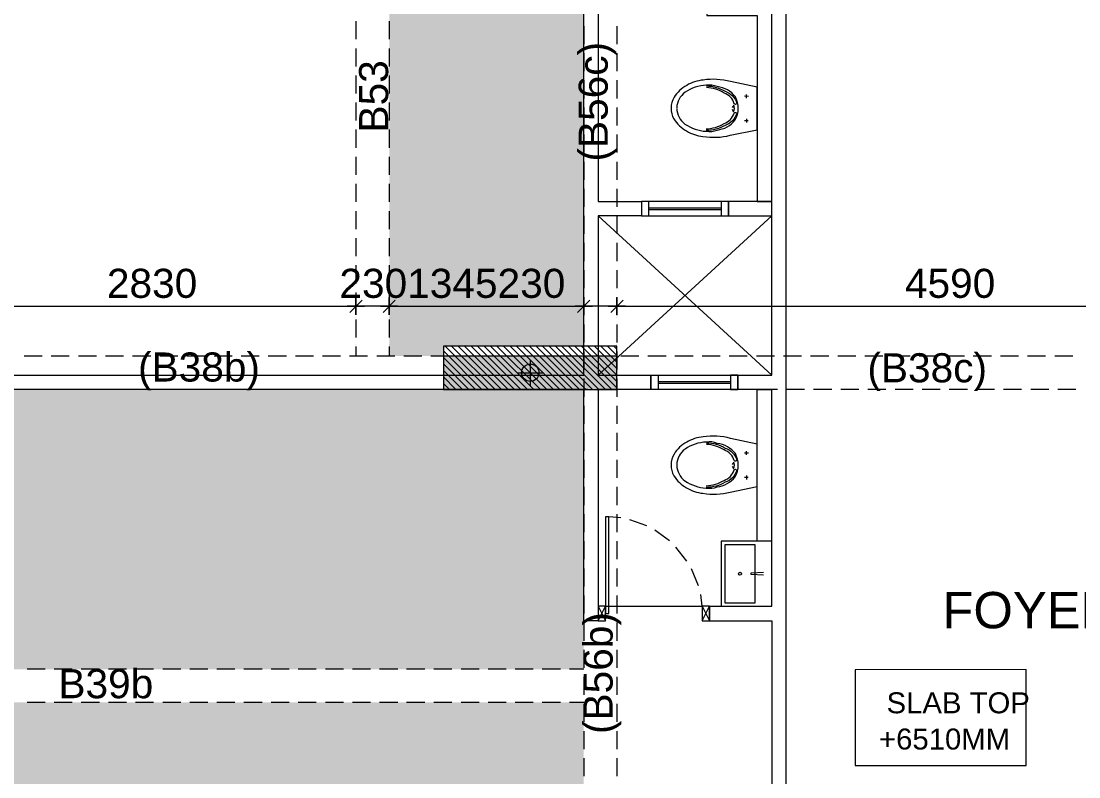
# Model space of a CAD drawing. Header units: millimetres. Extents: x -1303 to 98744, y -1303 to 90097.
# Drawn here: x 11419 to 18732, y 63353 to 68579 of the extents above; entities that cross this region are included whole.
import ezdxf

# ---------------------------------------------------------------- set-up
doc = ezdxf.new("R2010")
doc.units = ezdxf.units.MM
doc.layers.add('PDF_Geometry', color=7, linetype='Continuous')
doc.layers.add('PDF_Text', color=7, linetype='Continuous')
doc.layers.add('PDF_Solid Fills', color=192, linetype='Continuous', true_color=0xc2c0c0c0)
doc.styles.add('PDF ArialMT', font='arial.ttf')
doc.styles.add('PDF Swiss721BT-LightCondensed', font='arial.ttf')

msp = doc.modelspace()

# ---------------------------------------------------------------- hatches: boundary and pattern name
at = {"layer": 'PDF_Solid Fills', "true_color": 0x0000b2}
h = msp.add_hatch(color=33, dxfattribs=at)
h.paths.add_polyline_path([(15309.27507, 66332.73191), (15309.27507, 69457.67673), (13964.25597, 69457.67673), (13964.25597, 66262.74304), (14339.25034, 66262.74304), (14339.25034, 66332.73191)], flags=0)
h.paths.add_polyline_path([(16479.27862, 77147.7163), (16479.27862, 75862.70139), (13689.29439, 75862.70139), (13689.29439, 77147.7163)], flags=0)
h.paths.add_polyline_path([(13459.27165, 75862.70139), (13459.27165, 80442.69312), (11944.31663, 80442.69312), (11944.31663, 75862.70139)], flags=0)
h.paths.add_polyline_path([(15309.27507, 58577.69528), (15309.27507, 60477.71304), (14094.24695, 60477.71304), (14094.24695, 58577.69528)], flags=0)
h.paths.add_polyline_path([(16479.27862, 50817.74947), (16479.27862, 52102.68174), (13689.29439, 52102.68174), (13689.29439, 50817.74947)], flags=0)
h.paths.add_polyline_path([(13459.27165, 47522.69415), (13459.27165, 52102.68174), (11944.31663, 52102.68174), (11944.31663, 47522.69415)], flags=0)

# ---------------------------------------------------------------- linework, layer by layer
at = {"layer": 'PDF_Geometry', "color": 9, "lineweight": 0, "true_color": 0xc0c0c0}
for points in [[(16709.0493, 57187.39747), (16709.0493, 80672.11875), (7794.16426, 80672.11875)], [(16179.26701, 64532.40603), (16609.18593, 64532.40603), (16609.18593, 66032.04053), (16373.91515, 66032.04053), (16373.91515, 66131.90596), (16609.18593, 66131.90596), (16609.18593, 69456.99902), (11803.91534, 69456.99902)], [(16609.18593, 69456.99902), (16158.95673, 69456.99902), (16158.95673, 68617.47975), (16508.4775, 68617.47975), (16508.4775, 67331.95241), (16609.18593, 67331.95241), (16308.75075, 67331.95241), (16308.75075, 67232.09111), (16609.18593, 67232.09111), (15409.13741, 66131.90596)], [(16447.54251, 68058.92421), (16421.30857, 68059.7672)], [(16434.00302, 68046.22977), (16434.00302, 68072.46164)], [(15912.68369, 67977.67481), (15912.68369, 67977.67481)], [(15912.68369, 67977.67481), (15912.68369, 67977.67481)], [(15951.61415, 67976.83182), (15951.61415, 67976.83182)], [(15951.61415, 67975.9847), (15951.61415, 67975.9847)], [(16335.83182, 67969.21185), (16342.60261, 67954.82729), (16347.68121, 67953.13304), (16350.21844, 67975.13757), (16347.68121, 67997.14211), (16335.83182, 67981.90629)], [(16350.21844, 67975.13757), (16350.21844, 67975.13757)], [(16377.30158, 67975.13757), (16377.30158, 67975.13757)], [(16377.30158, 67975.13757), (16377.30158, 67975.13757)], [(16446.69746, 67890.50795), (16420.46145, 67890.50795)], [(16434.00302, 67903.20239), (16433.15589, 67877.8135)], [(15758.65818, 67287.94336), (16258.8201, 67287.94336)], [(15409.13741, 67232.09111), (16609.18593, 66131.90596)], [(15758.65818, 67276.09603), (16258.8201, 67276.09603)], [(15823.82258, 66087.89691), (16323.9845, 66087.89691)], [(15823.82258, 66076.04959), (16323.9845, 66076.04959)], [(16609.18593, 64982.63316), (16508.4775, 64982.63316), (16508.4775, 66032.04053), (16609.18593, 66032.04053)], [(16434.00302, 65579.27203), (16434.00302, 65604.66091)], [(16335.83182, 65501.41525), (16342.60261, 65487.02656), (16347.68121, 65486.17944), (16350.21844, 65508.18397), (16347.68121, 65529.34138), (16335.83182, 65514.10969)], [(16447.54251, 65591.96647), (16421.30857, 65591.96647)], [(15912.68369, 65509.87821), (15912.68369, 65509.87821)], [(15912.68369, 65509.87821), (15912.68369, 65509.87821)], [(15951.61415, 65509.87821), (15951.61415, 65509.87821)], [(15951.61415, 65508.18397), (15951.61415, 65508.18397)], [(16350.21844, 65508.18397), (16350.21844, 65508.18397)], [(16377.30158, 65507.33684), (16377.30158, 65507.33684)], [(16377.30158, 65507.33684), (16377.30158, 65507.33684)], [(16446.69746, 65422.70722), (16420.46145, 65422.70722)], [(16434.00302, 65436.24879), (16433.15589, 65410.01277)], [(15566.54935, 65144.27658), (15483.6119, 65151.89241)], [(15744.27156, 65088.42019), (15627.48226, 65130.73501)], [(15900.83637, 64986.01752), (15800.1269, 65058.79982)], [(16022.7022, 64844.68853), (15945.68946, 64942.0126)], [(16518.63264, 64982.63316), (16258.8201, 64982.63316), (16258.8201, 64532.40603), (16518.63264, 64532.40603)], [(16101.40817, 64674.58215), (16054.86188, 64790.52639)], [(16551.63737, 64748.21158), (16466.16269, 64752.44306), (16466.16269, 64764.29038), (16551.63737, 64768.52186)], [(15409.13741, 64432.54059), (15459.0691, 64532.40603), (16128.48924, 64532.40603), (16117.48697, 64614.49429)], [(16128.48924, 64432.54059), (16179.26701, 64532.40603), (16179.26701, 64432.54059), (16609.18593, 64432.54059), (16609.18593, 61932.58226), (10903.45694, 61932.58226), (10903.45694, 61702.38803), (11803.91534, 61702.38803), (11803.91534, 61932.58226)], [(15409.13741, 64532.40603), (15459.0691, 64432.54059)], [(16128.48924, 64532.40603), (16179.26701, 64432.54059)]]:
    msp.add_lwpolyline(points, dxfattribs=at)
for points in [[(15309.27507, 64432.54059), (15309.27507, 66032.04053), (9804.11789, 66032.04053), (9804.11789, 66131.90596), (15309.27507, 66131.90596), (15309.27507, 68686.86942), (15409.13741, 68686.86942), (15409.13741, 67331.95241), (15708.7265, 67331.95241), (15708.7265, 67232.09111), (15409.13741, 67232.09111), (15409.13741, 66131.90596), (15773.89193, 66131.90596), (15773.89193, 66032.04053), (15409.13741, 66032.04053), (15409.13741, 64432.54059)], [(15708.7265, 67232.09111), (16308.75075, 67232.09111), (16308.75075, 67331.95241), (15708.7265, 67331.95241), (15708.7265, 67232.09111), (15758.65818, 67232.09111), (15758.65818, 67331.95241), (15708.7265, 67331.95241)], [(16258.8201, 67232.09111), (16308.75158, 67232.09111), (16308.75158, 67331.95406), (16258.8201, 67331.95406)], [(15773.89193, 66131.90596), (16373.91515, 66131.90596), (16373.91515, 66032.04053), (15773.89193, 66032.04053), (15773.89193, 66131.90596), (15823.82258, 66131.90596), (15823.82258, 66032.04053), (15773.89193, 66032.04053)], [(16323.9845, 66032.04053), (16373.91598, 66032.04053), (16373.91598, 66131.90348), (16323.9845, 66131.90348)], [(15459.0691, 64482.47125), (15483.6117, 64482.47125), (15483.6117, 65151.89158), (15459.0691, 65151.89158)], [(16284.20899, 64556.9478), (16494.09046, 64556.9478), (16494.09046, 64957.24592), (16284.20899, 64957.24592)], [(15409.13741, 64432.54059), (15459.06889, 64432.54059), (15459.06889, 64532.40355), (15409.13741, 64532.40355)], [(16128.48924, 64432.54059), (16179.26701, 64432.54059), (16179.26701, 64532.40355), (16128.48924, 64532.40355)]]:
    msp.add_lwpolyline(points, close=True, dxfattribs=at)
at = {"layer": 'PDF_Geometry', "color": 157, "lineweight": 0, "true_color": 0x3f5f7f}
for points in [[(13733.47081, 68578.54516), (13733.47081, 68453.29496)], [(13963.66401, 68578.54516), (13963.66401, 68453.29496)], [(15309.27507, 68544.69331), (15309.27507, 68419.44311)], [(15538.62116, 68544.69331), (15538.62116, 68419.44311)], [(13733.47081, 68390.66573), (13733.47081, 68266.2668)], [(13963.66401, 68390.66573), (13963.66401, 68266.2668)], [(15309.27507, 68357.66513), (15309.27507, 68232.41495)], [(15538.62116, 68357.66513), (15538.62116, 68232.41495)], [(13733.47081, 68203.63756), (13733.47081, 68078.38737)], [(13963.66401, 68203.63756), (13963.66401, 68078.38737)], [(15309.27507, 68169.78571), (15309.27507, 68044.53552)], [(15538.62116, 68169.78571), (15538.62116, 68044.53552)], [(13733.47081, 68015.75814), (13733.47081, 67891.35507)], [(13963.66401, 68015.75814), (13963.66401, 67891.35507)], [(15309.27507, 67981.90629), (15309.27507, 67857.50322)], [(15538.62116, 67981.90629), (15538.62116, 67857.50322)], [(13733.47081, 67828.72997), (13733.47081, 67703.47564)], [(13963.66401, 67828.72997), (13963.66401, 67703.47564)], [(15309.27507, 67794.87812), (15309.27507, 67669.62379)], [(15538.62116, 67794.87812), (15538.62116, 67669.62379)], [(13733.47081, 67640.85055), (13733.47081, 67516.44335)], [(13963.66401, 67640.85055), (13963.66401, 67516.44335)], [(15309.27507, 67606.9987), (15309.27507, 67482.5915)], [(15538.62116, 67606.9987), (15538.62116, 67482.5915)], [(13733.47081, 67453.81825), (13733.47081, 67328.56806)], [(13963.66401, 67453.81825), (13963.66401, 67328.56806)], [(15309.27507, 67419.9664), (15309.27507, 67294.71621)], [(15538.62116, 67419.9664), (15538.62116, 67294.71621)], [(13733.47081, 67265.94296), (13733.47081, 67140.68863)], [(13963.66401, 67265.94296), (13963.66401, 67140.68863)], [(15309.27507, 67232.09111), (15309.27507, 67107.6839)], [(15538.62116, 67232.09111), (15538.62116, 67107.6839)], [(13733.47081, 67078.91066), (13733.47081, 66953.65633)], [(13963.66401, 67078.91066), (13963.66401, 66953.65633)], [(15309.27507, 67045.05881), (15309.27507, 66919.80448)], [(15538.62116, 67045.05881), (15538.62116, 66919.80448)], [(13733.47081, 66891.03123), (13733.47081, 66765.78104)], [(13963.66401, 66891.03123), (13963.66401, 66765.78104)], [(15309.27507, 66857.17938), (15309.27507, 66731.92919)], [(15538.62116, 66857.17938), (15538.62116, 66731.92919)], [(13733.47081, 66703.15594), (13733.47081, 66578.74874)], [(13963.66401, 66703.15594), (13963.66401, 66578.74874)], [(15309.27507, 66670.14709), (15309.27507, 66544.89689)], [(15538.62116, 66670.14709), (15538.62116, 66544.89689)], [(13733.47081, 66516.12365), (13733.47081, 66390.86932)], [(13963.66401, 66516.12365), (13963.66401, 66390.86932)], [(15309.27507, 66482.2718), (15309.27507, 66357.01747)], [(15538.62116, 66482.2718), (15538.62116, 66357.01747)], [(13733.47081, 66328.24422), (13733.47081, 66262.23477)], [(13963.66401, 66328.24422), (13963.66401, 66262.23477)], [(11565.2602, 66262.23477), (11440.00794, 66262.23477)], [(11752.29147, 66262.23477), (11627.88633, 66262.23477)], [(11940.16986, 66262.23477), (11814.9176, 66262.23477)], [(12127.20113, 66262.23477), (12002.79496, 66262.23477)], [(12315.07849, 66262.23477), (12189.82726, 66262.23477)], [(12502.95688, 66262.23477), (12377.70462, 66262.23477)], [(12689.98814, 66262.23477), (12564.73589, 66262.23477)], [(12877.8655, 66262.23477), (12752.61427, 66262.23477)], [(13064.89677, 66262.23477), (12940.49163, 66262.23477)], [(13252.77515, 66262.23477), (13127.5229, 66262.23477)], [(13439.80643, 66262.23477), (13315.40129, 66262.23477)], [(13627.68378, 66262.23477), (13502.43255, 66262.23477)], [(13814.71608, 66262.23477), (13690.30992, 66262.23477)], [(14002.59344, 66262.23477), (13877.34118, 66262.23477)], [(14190.4708, 66262.23477), (14065.21957, 66262.23477)], [(14377.5031, 66262.23477), (14252.25084, 66262.23477)], [(14565.38045, 66262.23477), (14440.12819, 66262.23477)], [(14752.41173, 66262.23477), (14628.00658, 66262.23477)], [(14940.29011, 66262.23477), (14815.03785, 66262.23477)], [(15127.32138, 66262.23477), (15002.91521, 66262.23477)], [(15315.19874, 66262.23477), (15189.94751, 66262.23477)], [(15309.27507, 66294.39237), (15309.27507, 66169.9893)], [(15502.23, 66262.23477), (15377.82487, 66262.23477)], [(15538.62116, 66294.39237), (15538.62116, 66169.9893)], [(15690.10839, 66262.23477), (15564.85614, 66262.23477)], [(15877.98575, 66262.23477), (15752.73453, 66262.23477)], [(16065.01702, 66262.23477), (15939.76579, 66262.23477)], [(16252.89437, 66262.23477), (16127.64418, 66262.23477)], [(16439.92668, 66262.23477), (16315.52154, 66262.23477)], [(16627.80403, 66262.23477), (16502.55177, 66262.23477)], [(16814.83633, 66262.23477), (16690.4312, 66262.23477)], [(17002.71369, 66262.23477), (16877.46143, 66262.23477)], [(17189.74599, 66262.23477), (17065.33878, 66262.23477)], [(17377.62335, 66262.23477), (17252.37109, 66262.23477)], [(17565.5007, 66262.23477), (17440.24844, 66262.23477)], [(17752.53301, 66262.23477), (17627.28075, 66262.23477)], [(17940.41036, 66262.23477), (17815.1581, 66262.23477)], [(18127.44059, 66262.23477), (18002.19041, 66262.23477)], [(18315.32002, 66262.23477), (18190.06776, 66262.23477)], [(18502.35025, 66262.23477), (18377.94512, 66262.23477)], [(18690.22761, 66262.23477), (18564.97742, 66262.23477)], [(15309.27507, 66107.36007), (15309.27507, 65982.10988)], [(15538.62116, 66107.36007), (15538.62116, 65982.10988)], [(11586.41761, 66032.04053), (11461.16535, 66032.04053)], [(11773.44888, 66032.04053), (11649.04374, 66032.04053)], [(11961.32727, 66032.04053), (11836.07501, 66032.04053)], [(12149.20463, 66032.04053), (12023.95236, 66032.04053)], [(12336.2359, 66032.04053), (12210.98467, 66032.04053)], [(12524.11428, 66032.04053), (12398.86202, 66032.04053)], [(12711.14555, 66032.04053), (12586.73938, 66032.04053)], [(12899.02291, 66032.04053), (12773.77168, 66032.04053)], [(13086.05417, 66032.04053), (12961.64904, 66032.04053)], [(13273.93256, 66032.04053), (13148.68031, 66032.04053)], [(13460.96383, 66032.04053), (13336.5587, 66032.04053)], [(13648.84119, 66032.04053), (13523.58996, 66032.04053)], [(13836.71958, 66032.04053), (13711.46732, 66032.04053)], [(14023.75085, 66032.04053), (13898.49858, 66032.04053)], [(14211.6282, 66032.04053), (14086.37697, 66032.04053)], [(14398.66051, 66032.04053), (14274.25434, 66032.04053)], [(14586.53786, 66032.04053), (14461.2856, 66032.04053)], [(14773.56913, 66032.04053), (14649.16399, 66032.04053)], [(14961.44752, 66032.04053), (14836.19526, 66032.04053)], [(15148.47878, 66032.04053), (15024.07261, 66032.04053)], [(15336.35615, 66032.04053), (15211.10492, 66032.04053)], [(15524.23453, 66032.04053), (15398.98227, 66032.04053)], [(15711.2658, 66032.04053), (15586.01354, 66032.04053)], [(15899.14316, 66032.04053), (15773.89193, 66032.04053)], [(16086.17442, 66032.04053), (15961.76929, 66032.04053)], [(16274.05178, 66032.04053), (16148.80159, 66032.04053)], [(16461.08408, 66032.04053), (16336.67895, 66032.04053)], [(16648.96144, 66032.04053), (16523.70918, 66032.04053)], [(16835.99374, 66032.04053), (16711.58861, 66032.04053)], [(17023.8711, 66032.04053), (16898.61883, 66032.04053)], [(17211.74845, 66032.04053), (17086.49619, 66032.04053)], [(17398.78076, 66032.04053), (17273.52849, 66032.04053)], [(17586.65811, 66032.04053), (17461.40585, 66032.04053)], [(17773.69041, 66032.04053), (17648.43815, 66032.04053)], [(17961.56777, 66032.04053), (17836.31551, 66032.04053)], [(18148.598, 66032.04053), (18024.19286, 66032.04053)], [(18336.47743, 66032.04053), (18211.22517, 66032.04053)], [(18523.50766, 66032.04053), (18399.10252, 66032.04053)], [(18711.38501, 66032.04053), (18586.13483, 66032.04053)], [(15309.27507, 65919.48478), (15309.27507, 65795.07757)], [(15538.62116, 65919.48478), (15538.62116, 65795.07757)], [(15309.27507, 65732.45248), (15309.27507, 65607.20228)], [(15538.62116, 65732.45248), (15538.62116, 65607.20228)], [(15309.27507, 65544.57306), (15309.27507, 65420.16999)], [(15538.62116, 65544.57306), (15538.62116, 65420.16999)], [(15309.27507, 65357.54488), (15309.27507, 65232.29056)], [(15538.62116, 65357.54488), (15538.62116, 65232.29056)], [(15309.27507, 65169.66546), (15309.27507, 65044.41527)], [(15538.62116, 65169.66546), (15538.62116, 65044.41527)], [(15309.27507, 64982.63316), (15309.27507, 64857.38297)], [(15538.62116, 64982.63316), (15538.62116, 64857.38297)], [(15309.27507, 64794.75787), (15309.27507, 64669.50354)], [(15538.62116, 64794.75787), (15538.62116, 64669.50354)], [(15309.27507, 64606.87845), (15309.27507, 64482.47125)], [(15538.62116, 64606.87845), (15538.62116, 64482.47125)], [(15309.27507, 64419.84615), (15309.27507, 64294.59596)], [(15538.62116, 64419.84615), (15538.62116, 64294.59596)], [(15309.27507, 64231.97086), (15309.27507, 64107.56365)], [(15538.62116, 64231.97086), (15538.62116, 64107.56365)], [(11584.72543, 64097.40645), (11460.31926, 64097.40645)], [(11772.60279, 64097.40645), (11647.35053, 64097.40645)], [(11960.48014, 64097.40645), (11835.22891, 64097.40645)], [(12147.51245, 64097.40645), (12022.26019, 64097.40645)], [(12335.3898, 64097.40645), (12210.13754, 64097.40645)], [(12522.42107, 64097.40645), (12398.01593, 64097.40645)], [(12710.29946, 64097.40645), (12585.0472, 64097.40645)], [(12897.33072, 64097.40645), (12772.92456, 64097.40645)], [(13085.20809, 64097.40645), (12959.95686, 64097.40645)], [(13272.23935, 64097.40645), (13147.83421, 64097.40645)], [(13460.11774, 64097.40645), (13334.86549, 64097.40645)], [(13647.9951, 64097.40645), (13522.74387, 64097.40645)], [(13835.02637, 64097.40645), (13709.77514, 64097.40645)], [(14022.90475, 64097.40645), (13897.6525, 64097.40645)], [(14209.93602, 64097.40645), (14084.68376, 64097.40645)], [(14397.81338, 64097.40645), (14272.56215, 64097.40645)], [(14584.84568, 64097.40645), (14460.43951, 64097.40645)], [(14772.72304, 64097.40645), (14647.47078, 64097.40645)], [(14959.75431, 64097.40645), (14835.34917, 64097.40645)], [(15147.6327, 64097.40645), (15022.38044, 64097.40645)], [(15309.27507, 64097.40645), (15210.25779, 64097.40645)], [(15309.27507, 64044.93856), (15309.27507, 63919.68423)], [(15538.62116, 64044.93856), (15538.62116, 63919.68423)], [(11584.72543, 63867.21635), (11460.31926, 63867.21635)], [(11772.60279, 63867.21635), (11647.35053, 63867.21635)], [(11960.48014, 63867.21635), (11835.22891, 63867.21635)], [(12147.51245, 63867.21635), (12022.26019, 63867.21635)], [(12335.3898, 63867.21635), (12210.13754, 63867.21635)], [(12522.42107, 63867.21635), (12398.01593, 63867.21635)], [(12710.29946, 63867.21635), (12585.0472, 63867.21635)], [(12897.33072, 63867.21635), (12772.92456, 63867.21635)], [(13085.20809, 63867.21635), (12959.95686, 63867.21635)], [(13272.23935, 63867.21635), (13147.83421, 63867.21635)], [(13460.11774, 63867.21635), (13334.86549, 63867.21635)], [(13647.9951, 63867.21635), (13522.74387, 63867.21635)], [(13835.02637, 63867.21635), (13709.77514, 63867.21635)], [(14022.90475, 63867.21635), (13897.6525, 63867.21635)], [(14209.93602, 63867.21635), (14084.68376, 63867.21635)], [(14397.81338, 63867.21635), (14272.56215, 63867.21635)], [(14584.84568, 63867.21635), (14460.43951, 63867.21635)], [(14772.72304, 63867.21635), (14647.47078, 63867.21635)], [(14959.75431, 63867.21635), (14835.34917, 63867.21635)], [(15147.6327, 63867.21635), (15022.38044, 63867.21635)], [(15309.27507, 63867.21635), (15210.25779, 63867.21635)], [(15309.27507, 63857.05913), (15309.27507, 63732.65606)], [(15538.62116, 63857.05913), (15538.62116, 63732.65606)], [(15309.27507, 63670.02684), (15309.27507, 63544.77664)], [(15538.62116, 63670.02684), (15538.62116, 63544.77664)], [(15309.27507, 63482.15155), (15309.27507, 63356.89722)], [(15538.62116, 63482.15155), (15538.62116, 63356.89722)]]:
    msp.add_lwpolyline(points, dxfattribs=at)
at = {"layer": 'PDF_Geometry', "color": 9, "lineweight": 0, "true_color": 0xc0c0c0}
for points in [[(15913.10725, 67977.67481, 0.1566822918), (15932.99501, 67902.61147, 0.1341682327), (16019.31785, 67819.58931, 0.110067314), (16133.05957, 67781.50598, 0.1008918335), (16321.4452, 67789.79952), (16508.4775, 67827.88285), (16508.4775, 68122.39643), (16323.13738, 68161.32275, 0.1008558853), (16134.78894, 68171.90972, 0.110278511), (16020.73316, 68134.77682, 0.134383062), (15933.65928, 68052.55219, 0.1571147174)], [(15913.10725, 65510.21706, 0.1567038414), (15932.99501, 65435.14959, 0.1343072169), (16019.31785, 65352.12744, 0.110276974), (16133.05957, 65313.95733, 0.1006938656), (16321.4452, 65321.99879), (16508.4775, 65360.08212), (16508.4775, 65654.59157), (16323.13738, 65693.52202, 0.100693183), (16134.78894, 65704.41065, 0.1100455417), (16020.73316, 65667.27362, 0.134188273), (15933.65928, 65585.05313, 0.1573382384)]]:
    msp.add_lwpolyline(points, format="xyb", close=True, dxfattribs=at)
for points in [[(15952.37553, 67975.9847, 0.2393894818), (16008.82386, 67867.6563, 0.1475185041), (16155.23352, 67817.81242, 0.1428920714), (16230.97663, 67826.01918, 0.2035728049), (16356.56566, 67895.6692, 0.1267905284), (16377.55365, 67975.59213, 0.1269682288), (16357.25782, 68055.71754, 0.2037275394), (16232.35682, 68126.47088, 0.1428238939), (16156.67363, 68135.39666, 0.1474503277), (16009.79184, 68086.80901, 0.2392023387), (15952.40961, 67978.99715)], [(16157.50009, 68130.68584, -0.1364349351), (16287.71939, 68093.94964, -0.2359184612), (16367.38696, 68011.77692, -0.6699838614), (16348.7804, 68008.05966, 0.2504430397), (16279.8928, 68081.0899, 0.133999076), (16157.44844, 68119.06579)], [(16156.16329, 67834.1433, 0.1342293459), (16278.97129, 67870.99107, 0.2503131969), (16348.50147, 67943.42212, -0.6681365545), (16367.05966, 67939.50883, -0.2357822141), (16286.66152, 67858.01149, -0.13626651), (16156.07858, 67822.4654)], [(15952.37553, 65508.52282, 0.2394303427), (16008.82386, 65400.19855, 0.1476954199), (16155.23352, 65350.26377, 0.1423970578), (16230.97663, 65358.5573, 0.2037682504), (16356.56566, 65428.12467, 0.1266278987), (16377.55365, 65508.09306, 0.1269469149), (16357.25782, 65588.21847, 0.2035497739), (16232.35682, 65658.97182, 0.1424279008), (16156.67363, 65667.89759, 0.1476934749), (16009.79184, 65619.30994, 0.2394311268), (15952.40961, 65511.49808)], [(16157.50009, 65663.18263, -0.1366662459), (16287.71939, 65626.45056, -0.2358037759), (16367.4001, 65544.29685, -0.6675209536), (16348.7804, 65540.511, 0.2505996966), (16279.8928, 65613.5495, 0.1342415373), (16157.44844, 65651.56259)], [(16156.16329, 65366.59877, 0.1339610363), (16278.97129, 65403.492, 0.2505724471), (16348.50147, 65475.92305, -0.6695803857), (16367.05966, 65471.96431, -0.2360079686), (16286.66152, 65390.54962, -0.1364750954), (16156.07858, 65355.00352)]]:
    msp.add_lwpolyline(points, format="xyb", dxfattribs=at)
at = {"layer": 'PDF_Geometry', "color": 122, "lineweight": 0, "true_color": 0x00b88a}
for points in [[(13776.63275, 66649.8368), (13691.156, 66565.20717)], [(13733.47081, 66547.43413), (13733.47081, 66667.60985)], [(13921.3492, 66565.20717), (14005.97883, 66649.8368)], [(13963.66401, 66667.60985), (13963.66401, 66547.43413)], [(15351.58989, 66649.8368), (15266.11417, 66565.20717)], [(15309.27507, 66547.43413), (15309.27507, 66667.60985)], [(15496.30634, 66565.20717), (15580.93597, 66649.8368)], [(15538.62116, 66667.60985), (15538.62116, 66547.43413)], [(13793.55868, 66607.52198), (13674.23008, 66607.52198)], [(13903.57719, 66607.52198), (14023.75085, 66607.52198)], [(15368.51581, 66607.52198), (15249.18825, 66607.52198)], [(15478.53432, 66607.52198), (15598.70799, 66607.52198)]]:
    msp.add_lwpolyline(points, close=True, dxfattribs=at)
for points in [[(10944.07854, 66607.52198), (10923.76722, 66607.52198), (13714.00662, 66607.52198), (13693.6953, 66607.52198)], [(13963.66401, 66607.52198), (13733.47081, 66607.52198)], [(14003.43953, 66607.52198), (13983.97534, 66607.52198), (15288.96376, 66607.52198), (15268.65245, 66607.52198)], [(15538.62116, 66607.52198), (15309.27507, 66607.52198)], [(15579.24379, 66607.52198), (15558.93247, 66607.52198), (20108.62097, 66607.52198), (20089.15574, 66607.52198)]]:
    msp.add_lwpolyline(points, dxfattribs=at)
at = {"layer": 'PDF_Geometry', "lineweight": 0}
for points in [[(13733.47081, 66607.52198), (13733.47081, 66607.52198)], [(13733.47081, 66607.52198), (13733.47081, 66607.52198)], [(13963.66401, 66607.52198), (13963.66401, 66607.52198)], [(13963.66401, 66607.52198), (13963.66401, 66607.52198)], [(15309.27507, 66607.52198), (15309.27507, 66607.52198)], [(15309.27507, 66607.52198), (15309.27507, 66607.52198)], [(15538.62116, 66607.52198), (15538.62116, 66607.52198)], [(15538.62116, 66607.52198), (15538.62116, 66607.52198)], [(13733.47081, 66528.81809), (13733.47081, 66528.81809)], [(13733.47081, 66528.81809), (13733.47081, 66528.81809)], [(13963.66401, 66528.81809), (13963.66401, 66528.81809)], [(13963.66401, 66528.81809), (13963.66401, 66528.81809)], [(15309.27507, 66532.20245), (15309.27507, 66532.20245)], [(15309.27507, 66532.20245), (15309.27507, 66532.20245)], [(15538.62116, 66528.81809), (15538.62116, 66528.81809)], [(15538.62116, 66528.81809), (15538.62116, 66528.81809)], [(13733.47081, 66466.19299), (13733.47081, 66466.19299)], [(13733.47081, 66466.19299), (13733.47081, 66466.19299)], [(13733.47081, 66403.56376), (13733.47081, 66403.56376)], [(13733.47081, 66403.56376), (13733.47081, 66403.56376)], [(13963.66401, 66466.19299), (13963.66401, 66466.19299)], [(13963.66401, 66466.19299), (13963.66401, 66466.19299)], [(13963.66401, 66403.56376), (13963.66401, 66403.56376)], [(13963.66401, 66403.56376), (13963.66401, 66403.56376)], [(15309.27507, 66469.57735), (15309.27507, 66469.57735)], [(15309.27507, 66469.57735), (15309.27507, 66469.57735)], [(15309.27507, 66407.79525), (15309.27507, 66407.79525)], [(15309.27507, 66407.79525), (15309.27507, 66407.79525)], [(15538.62116, 66466.19299), (15538.62116, 66466.19299)], [(15538.62116, 66466.19299), (15538.62116, 66466.19299)], [(15538.62116, 66403.56376), (15538.62116, 66403.56376)], [(15538.62116, 66403.56376), (15538.62116, 66403.56376)], [(13733.47081, 66340.93866), (13733.47081, 66340.93866)], [(13733.47081, 66340.93866), (13733.47081, 66340.93866)], [(13963.66401, 66340.93866), (13963.66401, 66340.93866)], [(13963.66401, 66340.93866), (13963.66401, 66340.93866)], [(14350.421, 66332.4757), (14650.85617, 66032.04053)], [(14395.27511, 66332.4757), (14695.71028, 66032.04053)], [(14440.12819, 66332.4757), (14740.56337, 66032.04053)], [(14484.98231, 66332.4757), (14785.41748, 66032.04053)], [(14529.83643, 66332.4757), (14830.2716, 66032.04053)], [(14574.68951, 66332.4757), (14875.12468, 66032.04053)], [(14619.54362, 66332.4757), (14919.97879, 66032.04053)], [(14664.3967, 66332.4757), (14964.83188, 66032.04053)], [(14709.25082, 66332.4757), (15009.68599, 66032.04053)], [(14754.95102, 66332.4757), (15054.54011, 66032.04053)], [(14799.8041, 66332.4757), (15099.39319, 66032.04053)], [(14844.65822, 66332.4757), (15144.2473, 66032.04053)], [(14889.51234, 66332.4757), (15189.10038, 66032.04053)], [(14934.36542, 66332.4757), (15233.9545, 66032.04053)], [(14979.21953, 66332.4757), (15278.80862, 66032.04053)], [(15024.07261, 66332.4757), (15323.6617, 66032.04053)], [(15068.92673, 66332.4757), (15368.51581, 66032.04053)], [(15113.78085, 66332.4757), (15413.36889, 66032.04053)], [(15158.63393, 66332.4757), (15459.0691, 66032.04053)], [(15203.48804, 66332.4757), (15503.92321, 66032.04053)], [(15248.34112, 66332.4757), (15538.62116, 66042.19774)], [(15293.19524, 66332.4757), (15538.62116, 66087.04978)], [(15309.27507, 66332.4757), (15309.27507, 66332.4757)], [(15309.27507, 66332.4757), (15309.27507, 66332.4757)], [(15338.04936, 66332.4757), (15538.62116, 66131.90596)], [(15382.90244, 66332.4757), (15538.62116, 66176.75802)], [(15427.75655, 66332.4757), (15538.62116, 66221.61007)], [(15472.60963, 66332.4757), (15538.62116, 66266.46625)], [(15517.46375, 66332.4757), (15538.62116, 66311.31829)], [(15538.62116, 66340.93866), (15538.62116, 66340.93866)], [(15538.62116, 66340.93866), (15538.62116, 66340.93866)], [(13733.47081, 66262.23477), (13733.47081, 66262.23477)], [(13733.47081, 66262.23477), (13733.47081, 66262.23477)], [(13963.66401, 66262.23477), (13963.66401, 66262.23477)], [(13963.66401, 66262.23477), (13963.66401, 66262.23477)], [(14338.57264, 66298.62385), (14605.15596, 66032.04053)], [(15538.62116, 66262.23477), (15538.62116, 66262.23477)], [(15538.62116, 66262.23477), (15538.62116, 66262.23477)], [(14338.57264, 66253.77181), (14560.30288, 66032.04053)], [(14338.57264, 66208.91562), (14515.44877, 66032.04053)], [(14338.57264, 66164.06357), (14470.59569, 66032.04053)], [(14338.57264, 66119.21152), (14425.74157, 66032.04053)], [(14338.57264, 66074.35534), (14380.88745, 66032.04053)]]:
    msp.add_lwpolyline(points, dxfattribs=at)
at = {"layer": 'PDF_Geometry', "color": 5, "lineweight": 0}
for points in [[(14338.57264, 66032.04053), (15538.62077, 66032.04053), (15538.62077, 66332.4757), (14338.57264, 66332.4757)], [(14338.57264, 66032.04053), (15538.62077, 66032.04053), (15538.62077, 66262.23312), (14338.57264, 66262.23312)]]:
    msp.add_lwpolyline(points, close=True, dxfattribs=at)
at = {"layer": 'PDF_Geometry', "color": 20, "lineweight": 0, "true_color": 0xff4405}
for points in [[(14938.5969, 66237.693), (14938.5969, 66057.42941)], [(14848.8897, 66147.13765), (15029.15122, 66147.13765)]]:
    msp.add_lwpolyline(points, dxfattribs=at)
at = {"layer": 'PDF_Geometry', "lineweight": 0}
msp.add_lwpolyline([(17185.51451, 64094.02209), (17185.51451, 63431.37377), (18367.78998, 63431.37377), (18367.78998, 64094.86921)], close=True, dxfattribs=at)
at = {"layer": 'PDF_Geometry', "color": 20, "lineweight": 0, "true_color": 0xff4405}
msp.add_circle((14939.28691, 66147.72641), 60.01546, dxfattribs=at)
at = {"layer": 'PDF_Geometry', "color": 7, "lineweight": 0, "true_color": 0xffffff}
msp.add_circle((14939.28267, 66147.72256), 60.01122, dxfattribs=at)
at = {"layer": 'PDF_Geometry', "color": 9, "lineweight": 0, "true_color": 0xc0c0c0}
msp.add_circle((16389.28801, 64757.75189), 10.04032, dxfattribs=at)
at = {"layer": 'PDF_Solid Fills', "lineweight": 0}
msp.add_solid([(14339.25034, 66032.71822), (14339.25034, 66262.74304), (15539.29782, 66032.71822), (15539.29782, 66262.74304)], dxfattribs=at)
at = {"layer": 'PDF_Solid Fills', "color": 254, "lineweight": 0, "true_color": 0x00007f}
for points in [[(10904.30303, 66032.71822), (10904.30303, 64097.7453), (15309.27507, 66032.71822), (15309.27507, 64097.7453)], [(15309.27507, 63867.72461), (15309.27507, 61932.75169), (10904.30303, 63867.72461), (10904.30303, 61932.75169)]]:
    msp.add_solid(points, dxfattribs=at)

# ---------------------------------------------------------------- texts
at = {"layer": 'PDF_Text', "color": 6, "char_height": 201.084641, "attachment_point": 4, "rotation": 90, "style": 'PDF ArialMT'}
for s, insert in [('(B56c)', (15404.45134, 67608.15235)), ('B53', (13857.68996, 67808.86145)), ('(B56b)', (15438.60237, 63649.25506))]:
    msp.add_mtext(s, dxfattribs=dict(at, insert=insert))
at = {"layer": 'PDF_Text', "attachment_point": 4}
for s, insert, char_height, style in [('2830', (12012.02155, 66764.51421), 201.084641, 'PDF ArialMT'), ('2301345230', (13619.68528, 66764.51421), 201.084641, 'PDF ArialMT'), ('4590', (17529.54387, 66764.51421), 201.084641, 'PDF ArialMT'), ('SLAB TOP', (17402.68553, 63864.10712), 145.024272, 'PDF Swiss721BT-LightCondensed'), ('+6510MM', (17350.35592, 63613.49839), 145.024272, 'PDF Swiss721BT-LightCondensed')]:
    msp.add_mtext(s, dxfattribs=dict(at, insert=insert, char_height=char_height, style=style))
at = {"layer": 'PDF_Text', "color": 6, "char_height": 201.084641, "attachment_point": 4, "style": 'PDF ArialMT'}
for s, insert in [('(B38b)', (12227.22014, 66157.01469)), ('(B38c)', (17270.23328, 66151.66185)), ('B39b', (11676.8284, 63995.76516))]:
    msp.add_mtext(s, dxfattribs=dict(at, insert=insert))
at = {"layer": 'PDF_Text', "color": 9, "true_color": 0xc0c0c0, "insert": (17788.57252, 64504.04872), "char_height": 251.355414, "attachment_point": 4, "style": 'PDF ArialMT'}
msp.add_mtext('FOYER', dxfattribs=at)

doc.saveas('drawing.dxf')
